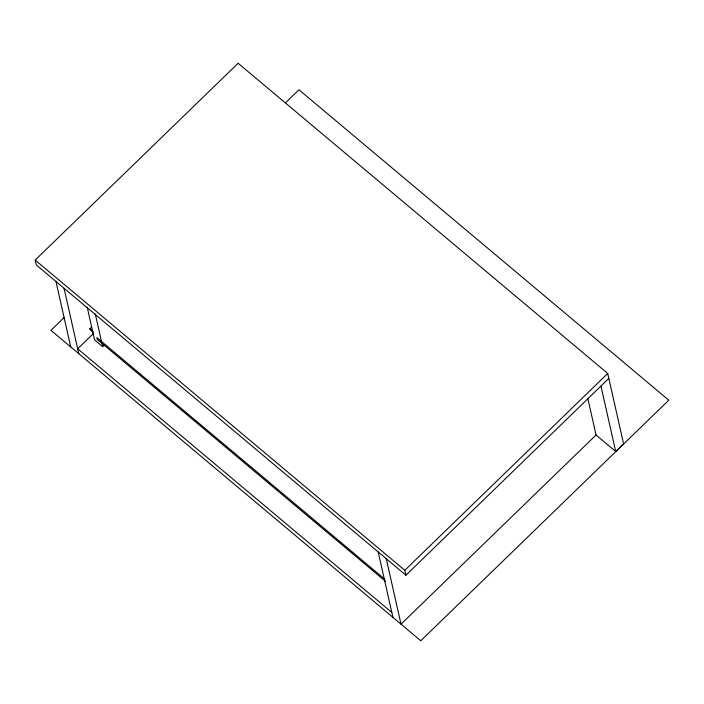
<?xml version="1.0" encoding="UTF-8"?>
<svg xmlns="http://www.w3.org/2000/svg" width="704" height="704" viewBox="0 0 704 704"><rect width="100%" height="100%" fill="white"/><g stroke="black" fill="none" stroke-linecap="round" stroke-linejoin="round"><path stroke-width="1.06" d="M608.846 378.391L405.918 575.221L36.309 264.994L35.2 260.066L238.128 63.246L607.728 373.472L623.586 443.837L615.701 451.493L595.522 434.562M64.328 317.354L50.943 330.334L420.781 640.754L668.8 400.198L298.962 89.778L285.578 102.758M93.174 332.341L90.174 329.824L89.918 328.698L91.494 327.166M93.368 333.582L77.686 348.788L391.82 612.454M87.19 307.146L94.565 339.865L102.652 346.658L104.227 345.127M405.918 575.221L404.809 570.293L607.728 373.472M35.2 260.066L404.809 570.293M89.918 328.698L92.919 331.214M384.886 579.322L96.853 337.568L97.266 339.398L385.713 581.504M600.952 386.047L615.701 451.493M587.831 398.526L596.05 435.002L401.016 624.166L386.267 558.73M378.18 551.936L392.929 617.382M95.278 313.94L102.652 346.658M64.046 288.27L78.795 353.716M55.959 281.486L70.708 346.922"/></g></svg>
